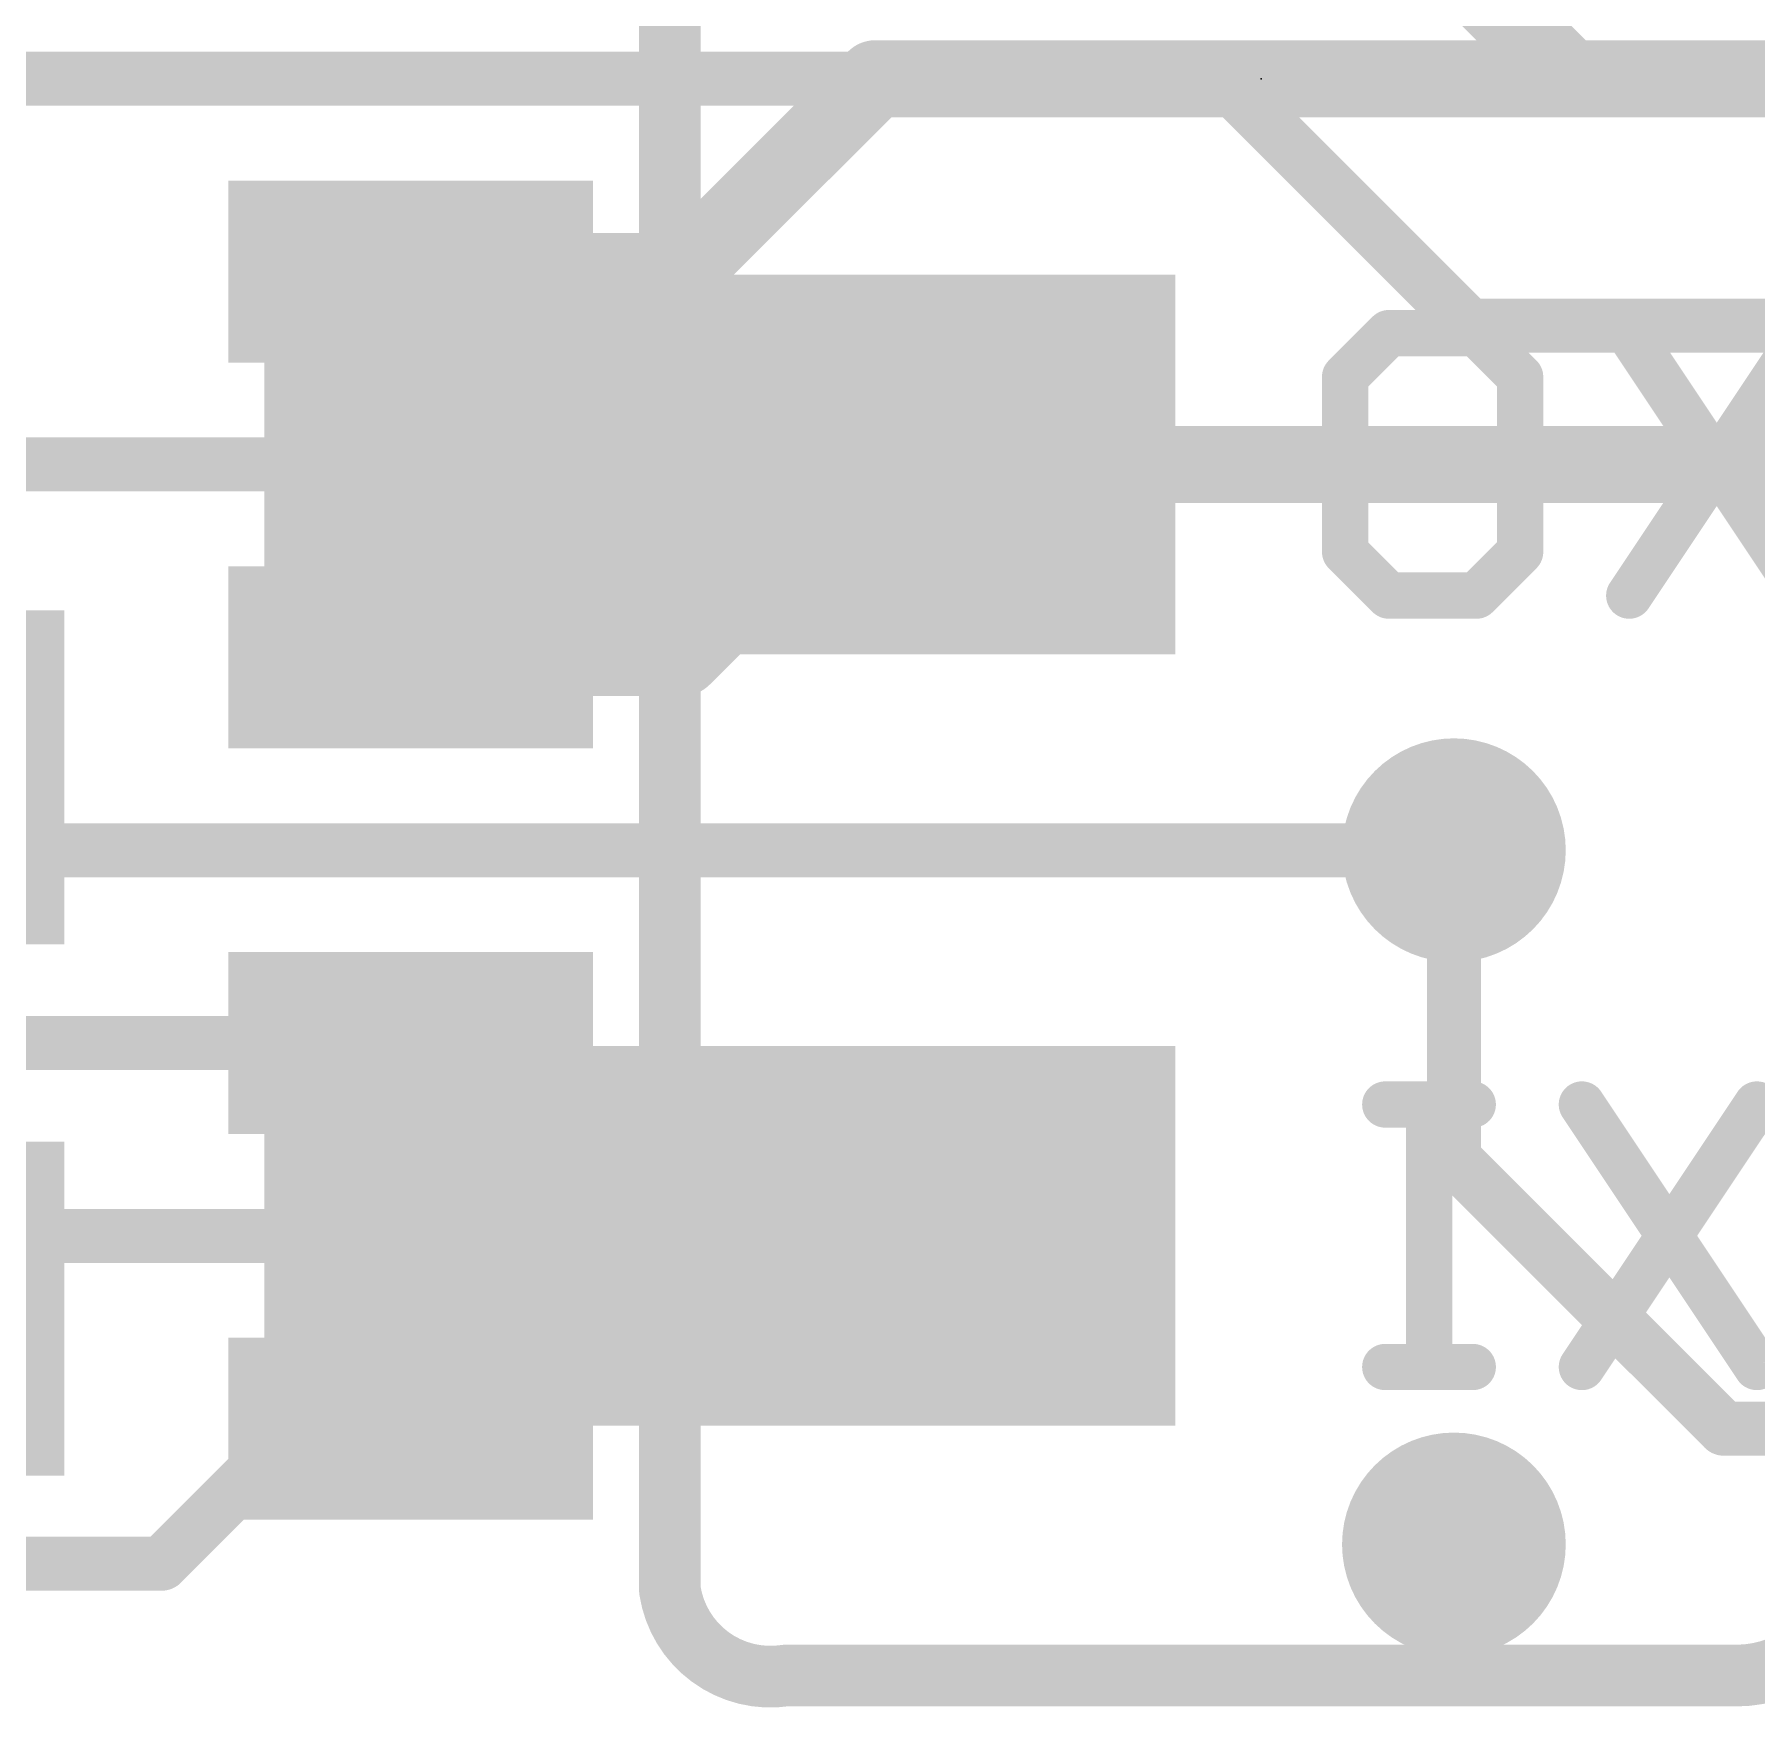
# Model space of a CAD drawing. Extents: x -29 to 78, y -18 to 17.
# Drawn here: x 9.3 to 14.97, y 3.27 to 8.78 of the extents above; entities that cross this region are included whole.
import ezdxf

# ---------------------------------------------------------------- set-up
doc = ezdxf.new("R2010")
doc.units = 0
for name, color, linetype in [('1', 12, 'CONTINUOUS'), ('16', 132, 'CONTINUOUS'), ('18', 110, 'CONTINUOUS'), ('21', 41, 'CONTINUOUS'), ('22', 40, 'CONTINUOUS'), ('23', 53, 'CONTINUOUS'), ('51', 53, 'CONTINUOUS')]:
    doc.layers.add(name, color=color, linetype=linetype)

# ---------------------------------------------------------------- blocks, each defined once
blk = doc.blocks.new('RECT')
blk.add_solid([(-0.5, -0.5), (0.5, -0.5), (-0.5, 0.5), (0.5, 0.5)])
blk = doc.blocks.new('ROUNDV')
at = {"const_width": 0.5}
blk.add_lwpolyline([(0, -0.25, 1), (0, 0.25, 1), (0, -0.25)], format="xyb", dxfattribs=at)

msp = doc.modelspace()

# ---------------------------------------------------------------- linework, layer by layer
at = {"layer": '1'}
for points, const_width in [([(12.065, 8.636), (11.43, 8.001)], 0.254), ([(18.23, 8.636), (12.065, 8.636)], 0.254), ([(11.43, 8.001), (10.535, 8.001)], 0.254), ([(12.065, 7.366), (11.43, 6.731)], 0.254), ([(16.8783, 7.366), (12.065, 7.366)], 0.254), ([(11.43, 6.731), (10.535, 6.731)], 0.254), ([(13.97, 5.08), (13.97, 6.096)], 0.1778), ([(10.535, 5.461), (8.89, 5.461)], 0.1778), ([(14.859, 4.191), (13.97, 5.08)], 0.1778), ([(10.16, 4.191), (9.7155, 3.7465)], 0.1778), ([(10.535, 4.191), (10.16, 4.191)], 0.1778), ([(16.135, 4.191), (14.859, 4.191)], 0.1778), ([(6.7945, 3.7465), (9.7155, 3.7465)], 0.1778)]:
    msp.add_lwpolyline(points, dxfattribs=dict(at, const_width=const_width))
for points, const_width in [([(12.065, 8.6995, 1), (12.065, 8.5725)], 0.127), ([(12.1099, 8.5911, 1), (12.0201, 8.6809)], 0.127), ([(10.535, 8.0645, 1), (10.535, 7.9375)], 0.127), ([(11.3851, 8.0459, 1), (11.4749, 7.9561)], 0.127), ([(11.43, 7.9375, 1), (11.43, 8.0645)], 0.127), ([(12.065, 7.4295, 1), (12.065, 7.3025)], 0.127), ([(12.1099, 7.3211, 1), (12.0201, 7.4109)], 0.127), ([(10.535, 6.7945, 1), (10.535, 6.6675)], 0.127), ([(11.3851, 6.7759, 1), (11.4749, 6.6861)], 0.127), ([(11.43, 6.6675, 1), (11.43, 6.7945)], 0.127), ([(14.0145, 6.096, 1), (13.9256, 6.096)], 0.0889), ([(10.535, 5.4165, 1), (10.535, 5.5055)], 0.0889), ([(14.0014, 5.1114, 1), (13.9386, 5.0486)], 0.0889), ([(13.9256, 5.08, 1), (14.0145, 5.08)], 0.0889), ([(10.16, 4.2355, 1), (10.16, 4.1465)], 0.0889), ([(10.1914, 4.1596, 1), (10.1286, 4.2224)], 0.0889), ([(10.535, 4.1465, 1), (10.535, 4.2355)], 0.0889), ([(14.859, 4.2355, 1), (14.859, 4.1465)], 0.0889), ([(14.8276, 4.1596, 1), (14.8904, 4.2224)], 0.0889), ([(9.6841, 3.7779, 1), (9.7469, 3.7151)], 0.0889), ([(9.7155, 3.7021, 1), (9.7155, 3.791)], 0.0889)]:
    msp.add_lwpolyline(points, format="xyb", dxfattribs=dict(at, const_width=const_width))
at = {"layer": '16'}
for points, const_width in [([(14.351, 8.636), (13.97, 9.017)], 0.254), ([(17.78, 8.636), (14.351, 8.636)], 0.254), ([(13.208, 8.636), (8.255, 8.636)], 0.1778), ([(14.0208, 7.8232), (13.208, 8.636)], 0.1778), ([(17.78, 7.8232), (14.0208, 7.8232)], 0.1778), ([(11.553, 7.366), (8.89, 7.366)], 0.1778), ([(13.97, 6.096), (9.144, 6.096)], 0.1778), ([(11.553, 4.826), (4.445, 4.826)], 0.1778)]:
    msp.add_lwpolyline(points, dxfattribs=dict(at, const_width=const_width))
for points, const_width in [([(14.351, 8.6995, 1), (14.351, 8.5725)], 0.127), ([(14.3061, 8.5911, 1), (14.3959, 8.6809)], 0.127), ([(13.2394, 8.6674, 1), (13.1766, 8.6046)], 0.0889), ([(13.208, 8.5916, 1), (13.208, 8.6805)], 0.0889), ([(14.0208, 7.8677, 1), (14.0208, 7.7787)], 0.0889), ([(13.9894, 7.7918, 1), (14.0522, 7.8546)], 0.0889), ([(11.553, 7.3216, 1), (11.553, 7.4105)], 0.0889), ([(13.97, 6.0515, 1), (13.97, 6.1405)], 0.0889), ([(11.553, 4.7816, 1), (11.553, 4.8705)], 0.0889)]:
    msp.add_lwpolyline(points, format="xyb", dxfattribs=dict(at, const_width=const_width))
at = {"layer": '21', "const_width": 0.2032}
for points in [[(11.3887, 13.5128), (11.3887, 3.6592)], [(11.7697, 3.3782), (14.9003, 3.3782)]]:
    msp.add_lwpolyline(points, dxfattribs=at)
at = {"layer": '21'}
for points, const_width in [([(14.9003, 3.3782, 0.4144), (15.2813, 3.7592)], 0.2032), ([(11.3887, 3.6592, 0.4142), (11.7697, 3.3782)], 0.2032), ([(11.4389, 3.6668, 1), (11.3385, 3.6516)], 0.1016), ([(11.3379, 3.6592, 1), (11.4395, 3.6592)], 0.1016), ([(11.7697, 3.429, 1), (11.7697, 3.3274)], 0.1016), ([(11.7773, 3.328, 1), (11.7621, 3.4284)], 0.1016), ([(14.9003, 3.429, 1), (14.9003, 3.3274)], 0.1016), ([(14.9003, 3.3274, 1), (14.9003, 3.429)], 0.1016)]:
    msp.add_lwpolyline(points, format="xyb", dxfattribs=dict(at, const_width=const_width))
at = {"layer": '22', "const_width": 0.1524}
for points in [[(13.6118, 7.6545), (13.7559, 7.7985)], [(13.7559, 7.7985), (14.044, 7.7985)], [(14.044, 7.7985), (14.188, 7.6545)], [(15.1236, 7.7985), (14.5473, 6.9342)], [(14.5473, 7.7985), (15.1236, 6.9342)], [(13.6118, 7.0783), (13.6118, 7.6545)], [(14.188, 7.6545), (14.188, 7.0783)], [(13.7559, 6.9342), (13.6118, 7.0783)], [(14.188, 7.0783), (14.044, 6.9342)], [(14.044, 6.9342), (13.7559, 6.9342)], [(14.0321, 5.2585), (13.744, 5.2585)], [(13.8881, 4.3942), (13.8881, 5.2585)], [(14.9676, 5.2585), (14.3914, 4.3942)], [(14.3914, 5.2585), (14.9676, 4.3942)], [(14.0321, 4.3942), (13.744, 4.3942)]]:
    msp.add_lwpolyline(points, dxfattribs=at)
at = {"layer": '22', "const_width": 0.0762}
for points in [[(13.7559, 7.8366, 1), (13.7559, 7.7604)], [(13.7828, 7.7716, 1), (13.7289, 7.8255)], [(14.0709, 7.8255, 1), (14.017, 7.7716)], [(14.044, 7.7604, 1), (14.044, 7.8366)], [(14.579, 7.8197, 1), (14.5156, 7.7774)], [(13.6499, 7.6545, 1), (13.5737, 7.6545)], [(13.5849, 7.6814, 1), (13.6388, 7.6275)], [(14.2261, 7.6545, 1), (14.1499, 7.6545)], [(14.1611, 7.6275, 1), (14.215, 7.6814)], [(13.6388, 7.1052, 1), (13.5849, 7.0513)], [(14.215, 7.0513, 1), (14.1611, 7.1052)], [(13.5737, 7.0783, 1), (13.6499, 7.0783)], [(14.1499, 7.0783, 1), (14.2261, 7.0783)], [(13.7559, 6.9723, 1), (13.7559, 6.8961)], [(13.7289, 6.9073, 1), (13.7828, 6.9611)], [(14.017, 6.9611, 1), (14.0709, 6.9073)], [(14.044, 6.8961, 1), (14.044, 6.9723)], [(14.5156, 6.9553, 1), (14.579, 6.9131)], [(13.744, 5.2966, 1), (13.744, 5.2204)], [(13.9262, 5.2585, 1), (13.85, 5.2585)], [(14.0321, 5.2204, 1), (14.0321, 5.2966)], [(14.4231, 5.2797, 1), (14.3597, 5.2374)], [(14.9993, 5.2374, 1), (14.9359, 5.2797)], [(13.744, 4.4323, 1), (13.744, 4.3561)], [(13.85, 4.3942, 1), (13.9262, 4.3942)], [(14.0321, 4.3561, 1), (14.0321, 4.4323)], [(14.3597, 4.4153, 1), (14.4231, 4.3731)], [(14.9359, 4.3731, 1), (14.9993, 4.4153)]]:
    msp.add_lwpolyline(points, format="xyb", dxfattribs=at)
at = {"layer": '23'}
msp.add_point((13.335, 8.636), dxfattribs=at)

# ---------------------------------------------------------------- block references
at = {"layer": '1', "xscale": 0.6, "yscale": 1.2, "rotation": 270}
for p in [(10.535, 8.001), (10.535, 6.731), (10.535, 5.461), (10.535, 4.191)]:
    msp.add_blockref('RECT', p, dxfattribs=at)
at = {"layer": '1', "xscale": 1.2, "yscale": 1.1}
for p in [(8.795, 6.336), (8.795, 4.586)]:
    msp.add_blockref('RECT', p, dxfattribs=at)
at = {"layer": '16', "xscale": 1.25, "yscale": 3, "rotation": 270}
for p in [(11.553, 7.366), (11.553, 4.826)]:
    msp.add_blockref('RECT', p, dxfattribs=at)
at = {"layer": '18', "xscale": 0.7366, "yscale": 0.7366}
for p in [(13.97, 6.096), (13.97, 6.096), (13.97, 3.81), (13.97, 3.81)]:
    msp.add_blockref('ROUNDV', p, dxfattribs=at)
at = {"layer": '51', "xscale": 0.508, "yscale": 1.0287, "rotation": 270}
for p in [(10.5473, 8.001), (10.5473, 6.731), (10.5473, 5.461), (10.5473, 4.191)]:
    msp.add_blockref('RECT', p, dxfattribs=at)

doc.saveas('drawing.dxf')
